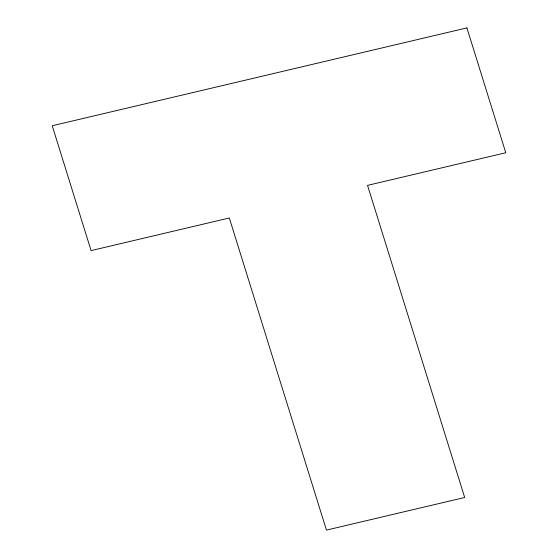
<?xml version="1.0" encoding="UTF-8"?>
<svg xmlns="http://www.w3.org/2000/svg" width="558" height="558" viewBox="0 0 558 558"><rect width="100%" height="100%" fill="white"/><g stroke="black" fill="none" stroke-linecap="round" stroke-linejoin="round"><path stroke-width="0.84" d="M466.913 27.9L52.229 125.752L91.087 250.605L229.317 217.983L326.458 530.1L464.681 497.485L367.541 185.368L505.771 152.746L466.913 27.9"/></g></svg>
